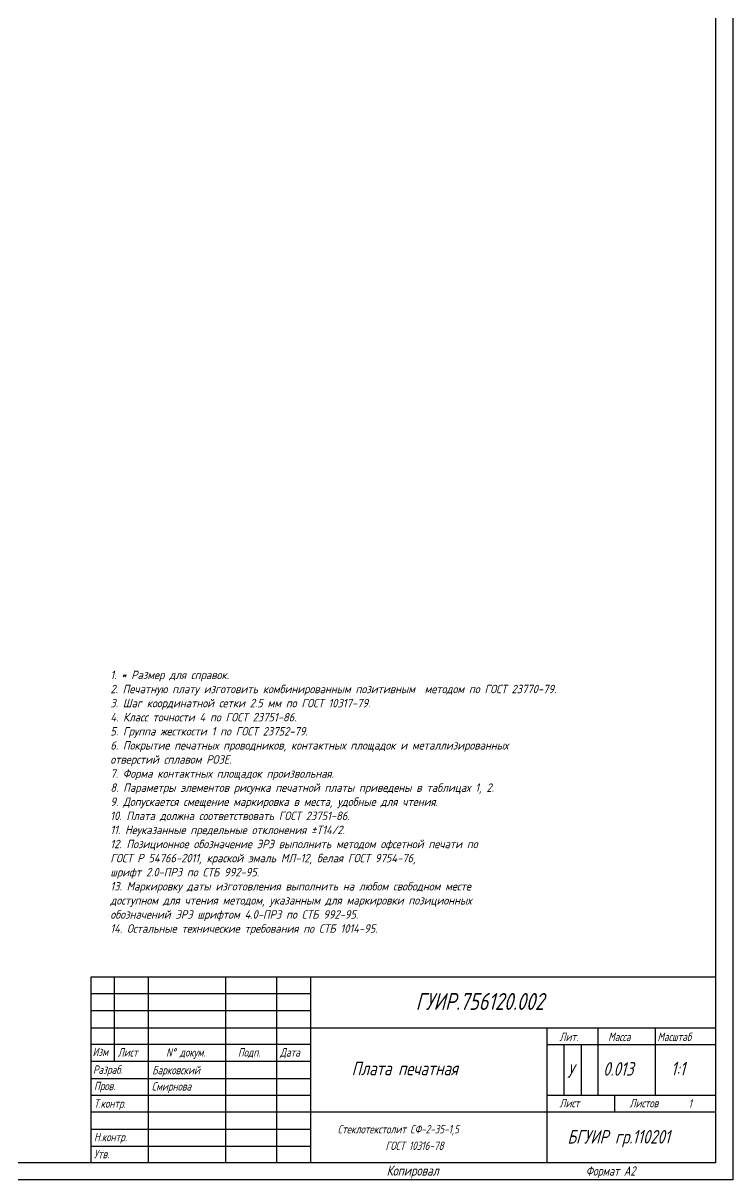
# Model space of a CAD drawing. Header units: millimetres. Extents: x -576 to 507, y -350 to 602.
# Drawn here: x 297.2 to 507.2, y 5.4 to 347.5 of the extents above; entities that cross this region are included whole.
import ezdxf

# ---------------------------------------------------------------- set-up
doc = ezdxf.new("R2010")
doc.units = ezdxf.units.MM
doc.styles.add('ЕСКД_wwcade', font='wwcade.shx', dxfattribs={"width": 0.9, "oblique": 15})
doc.styles.add('стиль1', font='romans.shx', dxfattribs={"width": 0.75, "oblique": 15, "height": 3.5})

msp = doc.modelspace()

# ---------------------------------------------------------------- linework, layer by layer
for p, q in [((507.179, 602.39), (507.179, 5.39)), ((502.179, 10.39), (502.179, 597.39)), ((317.179, 65.39), (317.179, 10.39)), ((502.179, 65.39), (317.179, 65.39)), ((324.179, 40.39), (324.179, 65.39)), ((334.179, 65.39), (334.179, 10.39)), ((357.179, 10.39), (357.179, 65.39)), ((372.179, 65.39), (372.179, 10.39)), ((382.179, 65.39), (382.179, 10.39)), ((382.179, 60.39), (317.179, 60.39)), ((382.179, 55.39), (317.179, 55.39)), ((317.179, 50.39), (502.179, 50.39)), ((452.179, 50.39), (452.179, 10.39)), ((467.179, 50.39), (467.179, 30.39)), ((484.179, 50.39), (484.179, 30.39)), ((382.179, 45.39), (317.179, 45.39)), ((452.179, 45.39), (502.179, 45.39)), ((457.167, 45.181), (457.167, 30.39)), ((462.244, 45.181), (462.244, 30.39)), ((382.179, 40.39), (317.179, 40.39)), ((317.179, 35.39), (382.179, 35.39)), ((382.179, 30.39), (317.179, 30.39)), ((502.179, 30.39), (452.179, 30.39)), ((472.179, 30.39), (472.179, 25.39)), ((382.179, 25.39), (317.179, 25.39)), ((502.179, 25.39), (382.179, 25.39)), ((502.179, 10.39), (95.179, 10.39)), ((452.179, 10.39), (452.179, 10.39)), ((507.179, 5.39), (87.179, 5.39))]:
    msp.add_line(p, q)
for points in [[(317.179, 20.39), (382.179, 20.39)], [(317.179, 15.39), (382.179, 15.39)]]:
    msp.add_lwpolyline(points)

# ---------------------------------------------------------------- texts
at = {"style": 'стиль1', "oblique": 15, "width": 0.75}
for s, height, p in [('ГУИР.756120.002', 5, (413.316, 55.651)), ('Лит.', 2.5, (455.897, 46.455)), ('Масса', 2.5, (470.271, 46.455)), ('Масштаб', 2.5, (484.864, 46.455)), ('Изм', 2.5, (317.724, 42.002)), ('Лист', 2.5, (325.2, 41.852)), ('N%%d докум. ', 2.5, (339.483, 41.852)), ('Подп.', 2.5, (360.736, 41.852)), ('Дата', 2.5, (373.187, 41.852)), ('Разраб.', 2.5, (317.84, 36.751)), ('Барковский', 2.5, (335.371, 36.612)), ('Плата печатная', 4, (394.383, 36.327)), ('У', 4, (458.146, 35.588)), ('0.013', 4, (468.807, 36.209)), ('1:1', 4, (488.877, 36.305)), ('Пров.', 2.5, (318.141, 31.919)), ('Смирнова', 2.5, (335.231, 31.787)), ('Т.контр.', 2.5, (318.141, 26.724)), ('Лист', 2.5, (455.897, 26.841)), ('Листов', 2.5, (476.621, 26.841)), ('1', 2.5, (494.039, 26.688)), ('Стеклотекстолит СФ-2-35-1,5', 2.5, (390.252, 19.132)), ('Н.контр.', 2.5, (318.141, 16.802)), ('БГУИР гр.110201', 4, (458.216, 16.129)), ('Утв.', 2.5, (318.141, 11.782)), ('ГОСТ 10316-78', 2.5, (404.398, 14.229)), ('Копировал', 3, (404.714, 6.64)), ('Формат А2', 2.75, (463.643, 6.64))]:
    msp.add_text(s, height=height, dxfattribs=at).set_placement(p)
at = {"insert": (322.984, 77.795), "char_height": 2.5, "width": 169.18609, "attachment_point": 7, "style": 'ЕСКД_wwcade'}
msp.add_mtext('{\\fISOCPEUR|b0|i0|c204|p34;1. * Размер для справок.\\P2. Печатную плату изготовить комбинированным позитивным  методом по ГОСТ 23770-79.\\P3. Шаг координатной сетки 2.5 мм по ГОСТ 10317-79.\\P4. Класс точности 4 по ГОСТ 23751-86.\\P5. Группа жесткости 1 по ГОСТ 23752-79.\\P6. Покрытие печатных проводников, контактных площадок и металлизированных\\Pотверстий\\fISOCPEUR|b0|i0|c0|p34; \\fISOCPEUR|b0|i0|c204|p34;сплавом РОЗЕ.\\P7. Форма контактных площадок произвольная.\\fISOCPEUR|b0|i0|c0|p34;\\P8\\fISOCPEUR|b0|i0|c204|p34;. Параметры элементов рисунка печатной платы приведены в таблицах 1, 2.\\P9. Допускается смещение маркировка в места, удобные для чтения.\\P\\fISOCPEUR|b0|i1|c0|p34;\\Q0;\\C0;1\\fISOCPEUR|b0|i1|c204|p34;0. Плата должна соответствовать ГОСТ 23751-86.\\P\\fISOCPEUR|b0|i0|c204|p34;\\Q15;\\C7;11. Неуказанные предельные отклонения \\fISOCPEUR|b0|i0|c0|p34;%%PT14/2\\fISOCPEUR|b0|i0|c204|p34;.\\P1\\fISOCPEUR|b0|i0|c0|p34;2\\fISOCPEUR|b0|i0|c204|p34;. Позиционное обозначение ЭРЭ выполнить методом офсетной печати по\\PГОСТ Р 54766-2011, краской эмаль МЛ-12, белая ГОСТ 9754-76, \\fISOCPEUR|b0|i0|c0|p34;\\P\\fISOCPEUR|b0|i0|c204|p34;шрифт 2.0-ПР3 по СТБ 992-95.\\P1\\fISOCPEUR|b0|i0|c0|p34;3\\fISOCPEUR|b0|i0|c204|p34;. Маркировку даты изготовления выполнить на любом свободном месте \\Pдоступном для чтения методом, указанным для маркировки позиционных \\Pобозначений ЭРЭ шрифтом \\fISOCPEUR|b0|i0|c0|p34;4\\fISOCPEUR|b0|i0|c204|p34;.0-ПР3 по СТБ 992-95.\\P\\fISOCPEUR|b0|i0|c0|p34;1\\fISOCPEUR|b0|i0|c204|p34;4. Остальные технические требования по СТБ 1014-95. }', dxfattribs=at)

doc.saveas('drawing.dxf')
